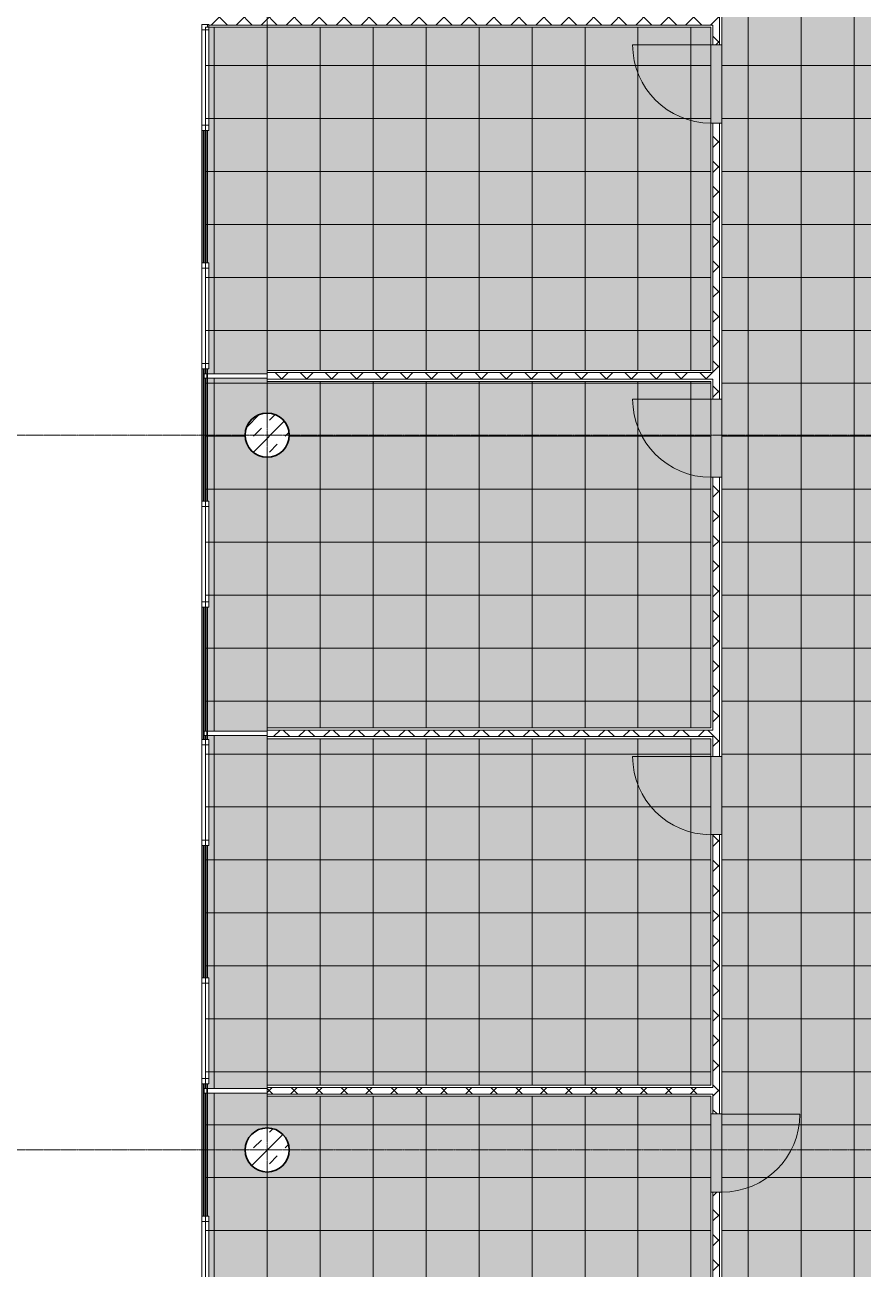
# Model space of a CAD drawing. Header units: millimetres. Extents: x -309577 to 26510, y -302335 to 26695.
# Drawn here: x -195384 to -185888, y -273553 to -259455 of the extents above; entities that cross this region are included whole.
import ezdxf

# ---------------------------------------------------------------- set-up
doc = ezdxf.new("R2010")
doc.units = ezdxf.units.MM
doc.linetypes.add('Rasterlinie', pattern=[22.225, 12.7, -3.175, 3.175, -3.175])
doc.linetypes.add('Über Schnittebene 1', pattern=[1, 0, -1])
for name, color, linetype, lineweight in [('A-CLNG-GRID', 1, 'Continuous', 9), ('A-CLNG-SUSP', 5, 'Continuous', 9), ('A-DOOR', 1, 'Continuous', 9), ('A-FLOR-OTLN', 6, 'Continuous', 9), ('A-FLOR-PATT', 8, 'Continuous', 9), ('A-GLAZ', 6, 'Continuous', 9), ('A-GLAZ-FRAM', 6, 'Continuous', 9), ('A-GLAZ-GLAS', 6, 'Continuous', 9), ('A-WALL', 2, 'Continuous', 9), ('A-WALL-PATT', 2, 'Continuous', 35), ('S-COLS', 6, 'Continuous', 9), ('S-GRID', 1, 'Continuous', 9)]:
    doc.layers.add(name, color=color, linetype=linetype, lineweight=lineweight)
pattern_1 = [(180, (0, 0), (-6e-14, -500), [])]
pattern_2 = [(45, (0, 0), (-141.42136, 141.42136), []), (135, (0, 0), (-141.42136, -141.42136), [])]

# ---------------------------------------------------------------- blocks, each defined once
blk = doc.blocks.new('STB Stütze - rund - STB d_50-291081-Ebene 2')
at = {"layer": 'S-COLS'}
for start, end in [(0, 180), (180, 0)]:
    blk.add_arc((0, 0), 250, start, end, dxfattribs=at)
blk = doc.blocks.new('Systemelement - Metallpanel-V19-Ebene 2')
at = {"layer": 'A-GLAZ'}
h = blk.add_hatch(dxfattribs=at)
h.set_pattern_fill('FP_1', color=256, style=0, pattern_type=2)
h.set_pattern_definition(pattern_1)
h.paths.add_polyline_path([(750, -15), (-645, -15), (-645, -25), (750, -25)], flags=0)
h.paths.add_polyline_path([(-695, -15), (-750, -15), (-750, -25), (-695, -25)], flags=0)
for p, q in [((-695, -25), (-750, -25)), ((750, -25), (-645, -25))]:
    blk.add_line(p, q, dxfattribs=at)
blk = doc.blocks.new('Systemelement - Metallpanel-V15-Ebene 2')
at = {"layer": 'A-GLAZ'}
h = blk.add_hatch(dxfattribs=at)
h.set_pattern_fill('FP_1', color=256, style=0, pattern_type=2)
h.set_pattern_definition(pattern_1)
h.paths.add_polyline_path([(750, -15), (-750, -15), (-750, -25), (750, -25)], flags=0)
blk.add_line((750, -25), (-750, -25), dxfattribs=at)
blk = doc.blocks.new('Systemelement - Metallpanel-V20-Ebene 2')
at = {"layer": 'A-GLAZ'}
h = blk.add_hatch(dxfattribs=at)
h.set_pattern_fill('FP_1', color=256, style=0, pattern_type=2)
h.set_pattern_definition(pattern_1)
h.paths.add_polyline_path([(750, -25), (750, -15), (705, -15), (705, -25)], flags=0)
h.paths.add_polyline_path([(655, -15), (-750, -15), (-750, -25), (655, -25)], flags=0)
for p, q in [((655, -25), (-750, -25)), ((750, -25), (705, -25))]:
    blk.add_line(p, q, dxfattribs=at)
blk = doc.blocks.new('Fensterelement 1-flg - Standard-V6-Ebene 2')
at = {"layer": 'A-GLAZ-FRAM'}
for p, q in [((-600, 40), (600, 40)), ((-600, -40), (-600, 40)), ((600, 40), (600, -25)), ((570, -40), (-600, -40))]:
    blk.add_line(p, q, dxfattribs=at)
at = {"layer": 'A-GLAZ-GLAS'}
blk.add_line((-540, 0), (540, 0), dxfattribs=at)
blk = doc.blocks.new('Systemelement - Verglasung-250449-Ebene 2')
at = {"layer": 'A-GLAZ'}
for p, q in [((-750, 15), (750, 15)), ((-750, 15), (-750, -15)), ((750, 15), (750, -15)), ((750, -15), (-750, -15))]:
    blk.add_line(p, q, dxfattribs=at)
blk = doc.blocks.new('Fensterelement 1-flg - Standard-250448-Ebene 2')
at = {"layer": 'A-GLAZ-FRAM'}
for p, q in [((-600, 40), (600, 40)), ((-600, -40), (-600, 40)), ((600, 40), (600, -40)), ((600, -40), (-600, -40))]:
    blk.add_line(p, q, dxfattribs=at)
at = {"layer": 'A-GLAZ-GLAS'}
blk.add_line((-540, 0), (540, 0), dxfattribs=at)
blk = doc.blocks.new('Systemelement - Verglasung-V21-Ebene 2')
at = {"layer": 'A-GLAZ'}
for p, q in [((-750, 15), (-695, 15)), ((-750, 15), (-750, -15)), ((-645, 15), (750, 15)), ((750, 15), (750, -15)), ((-695, -15), (-750, -15)), ((750, -15), (-645, -15))]:
    blk.add_line(p, q, dxfattribs=at)
blk = doc.blocks.new('Systemelement - Verglasung-V22-Ebene 2')
at = {"layer": 'A-GLAZ'}
for p, q in [((-750, 15), (655, 15)), ((-750, 15), (-750, -15)), ((705, 15), (750, 15)), ((750, 15), (750, -15)), ((655, -15), (-750, -15)), ((750, -15), (705, -15))]:
    blk.add_line(p, q, dxfattribs=at)
blk = doc.blocks.new('Systemelement - Holzverschalung-282561-Ebene 2')
at = {"layer": 'A-GLAZ'}
for p, q in [((-362.5, 25), (362.5, 25)), ((-362.5, 25), (-362.5, -25)), ((362.5, 25), (362.5, -25)), ((362.5, -25), (-362.5, -25))]:
    blk.add_line(p, q, dxfattribs=at)
blk = doc.blocks.new('Systemelement - Metallpanel-V25-Ebene 2')
at = {"layer": 'A-GLAZ'}
h = blk.add_hatch(dxfattribs=at)
h.set_pattern_fill('FP_3', color=256, style=0, pattern_type=2)
h.set_pattern_definition(pattern_1)
h.paths.add_polyline_path([(750, 25), (-750, 25), (-750, 15), (750, 15)], flags=0)
h.paths.add_polyline_path([(750, -15), (-750, -15), (-750, -25), (750, -25)], flags=0)
for p, q in [((-750, 25), (750, 25)), ((750, -25), (-750, -25))]:
    blk.add_line(p, q, dxfattribs=at)
blk = doc.blocks.new('Systemelement - Metallpanel-250444-Ebene 2')
at = {"layer": 'A-GLAZ'}
h = blk.add_hatch(dxfattribs=at)
h.set_pattern_fill('FP_3', color=256, style=0, pattern_type=2)
h.set_pattern_definition(pattern_1)
h.paths.add_polyline_path([(750, -15), (-750, -15), (-750, -25), (750, -25)], flags=0)
h.paths.add_polyline_path([(750, 15), (750, 25), (-750, 25), (-750, 15), (686, 15)], flags=0)
for p, q in [((-750, 25), (-695, 25)), ((-645, 25), (750, 25)), ((750, -25), (-750, -25))]:
    blk.add_line(p, q, dxfattribs=at)
blk = doc.blocks.new('Systemelement - Metallpanel-V24-Ebene 2')
at = {"layer": 'A-GLAZ'}
h = blk.add_hatch(dxfattribs=at)
h.set_pattern_fill('FP_3', color=256, style=0, pattern_type=2)
h.set_pattern_definition(pattern_1)
h.paths.add_polyline_path([(750, -15), (-750, -15), (-750, -25), (750, -25)], flags=0)
h.paths.add_polyline_path([(750, 15), (750, 25), (-750, 25), (-750, 15), (-597, 15)], flags=0)
for p, q in [((-750, 25), (655, 25)), ((705, 25), (750, 25)), ((750, -25), (-750, -25))]:
    blk.add_line(p, q, dxfattribs=at)
blk = doc.blocks.new('Fensterelement 1-flg - Standard-250454-Ebene 2')
at = {"layer": 'A-GLAZ-FRAM'}
for p, q in [((-540, 40), (-600, 40)), ((-600, 40), (-600, -40)), ((-540, -40), (-540, 40)), ((-540, 40), (540, 40)), ((600, 40), (540, 40)), ((540, 40), (540, -40)), ((600, -40), (600, 40)), ((-600, -40), (-540, -40)), ((540, -40), (-540, -40)), ((540, -40), (600, -40))]:
    blk.add_line(p, q, dxfattribs=at)
at = {"layer": 'A-GLAZ-GLAS'}
blk.add_line((-540, 0), (540, 0), dxfattribs=at)
blk = doc.blocks.new('Systemelement - Verglasung-V29-Ebene 2')
at = {"layer": 'A-GLAZ'}
for p, q in [((750, 15), (-750, 15)), ((-750, -15), (750, -15))]:
    blk.add_line(p, q, dxfattribs=at)
blk = doc.blocks.new('STB Stütze - rund - STB d_50-V84-Ebene 2')
at = {"layer": 'S-COLS'}
h = blk.add_hatch(dxfattribs=at)
h.set_pattern_fill('FP_98', color=256, style=0, pattern_type=2)
h.set_pattern_definition([(225, (-192638.7, -264102.99), (179.60512, -179.60512), []), (225, (-192818.3, -264102.99), (179.60512, -179.60512), [127, -127])])
h.paths.add_polyline_path([(0, 250), (-56, 244), (-108, 225), (-156, 195), (-195, 156), (-225, 108), (-244, 56), (-250, 0), (-244, -56), (-225, -108), (-195, -156), (-156, -195), (-108, -225), (-56, -244), (0, -250), (56, -244), (108, -225), (156, -195), (195, -156), (225, -108), (244, -56), (250, 0), (244, 56), (225, 108), (195, 156), (156, 195), (108, 225), (56, 244)], flags=0)
at = {"layer": 'S-COLS', "lineweight": 35}
for start, end in [(0, 180), (180, 0)]:
    blk.add_arc((0, 0), 250, start, end, dxfattribs=at)
blk = doc.blocks.new('STB Stütze - rund - STB d_50-V86-Ebene 2')
at = {"layer": 'S-COLS'}
h = blk.add_hatch(dxfattribs=at)
h.set_pattern_fill('FP_100', color=256, style=0, pattern_type=2)
h.set_pattern_definition([(225, (-192638.7, -272202.99), (179.60512, -179.60512), []), (225, (-192818.3, -272202.99), (179.60512, -179.60512), [127, -127])])
h.paths.add_polyline_path([(0, 250), (-56, 244), (-108, 225), (-156, 195), (-195, 156), (-225, 108), (-244, 56), (-250, 0), (-244, -56), (-225, -108), (-195, -156), (-156, -195), (-108, -225), (-56, -244), (0, -250), (56, -244), (108, -225), (156, -195), (195, -156), (225, -108), (244, -56), (250, 0), (244, 56), (225, 108), (195, 156), (156, 195), (108, 225), (56, 244)], flags=0)
at = {"layer": 'S-COLS', "lineweight": 35}
for start, end in [(0, 180), (180, 0)]:
    blk.add_arc((0, 0), 250, start, end, dxfattribs=at)
blk = doc.blocks.new('Drehflügel 1-flg - Stahlzarge1 - 88_5 x 2_26-266603-Ebene 2')
at = {"layer": 'A-DOOR'}
blk.add_line((442, 962), (442, 77), dxfattribs=at)
at = {"layer": 'A-DOOR', "linetype": 'Über Schnittebene 1'}
for p, q in [((-443, 77), (442, 77)), ((442, -48), (-443, -48))]:
    blk.add_line(p, q, dxfattribs=at)
at = {"layer": 'A-DOOR'}
blk.add_arc((442, 77), 885, 90, 180, dxfattribs=at)
blk = doc.blocks.new('Drehflügel 1-flg - Stahlzarge1 - 88_5 x 2_26-266604-Ebene 2')
at = {"layer": 'A-DOOR', "linetype": 'Über Schnittebene 1'}
for p, q in [((442, 48), (-443, 48)), ((-443, -77), (442, -77))]:
    blk.add_line(p, q, dxfattribs=at)
at = {"layer": 'A-DOOR'}
blk.add_line((442, -962), (442, -77), dxfattribs=at)
blk.add_arc((442, -77), 885, 180, 270, dxfattribs=at)
blk = doc.blocks.new('Systemelement - Holzverschalung-V87-Ebene 2')
at = {"layer": 'A-GLAZ'}
for p, q in [((337.5, 25), (-337.5, 25)), ((-337.5, 25), (-337.5, -25)), ((337.5, -25), (337.5, 25)), ((-337.5, -25), (337.5, -25))]:
    blk.add_line(p, q, dxfattribs=at)

msp = doc.modelspace()

# ---------------------------------------------------------------- hatches: boundary and pattern name
at = {"layer": 'A-CLNG-GRID', "lineweight": 18}
h = msp.add_hatch(dxfattribs=at)
h.set_pattern_fill('FP_56', color=256, style=0, pattern_type=2)
h.set_pattern_definition([(270, (-186588.7, 259683), (600, 4e-14), []), (0, (-186588.7, 259683), (0, 600), [])])
h.paths.add_polyline_path([(-189934, -278983), (-183244, -278983), (-183244, -277583), (-185689, -277583), (-185689, -240678), (-187489, -240678), (-187489, -277583), (-189934, -277583), (-189934, -278481)], flags=0)
h = msp.add_hatch(dxfattribs=at)
h.set_pattern_fill('FP_46', color=256, style=0, pattern_type=2)
h.set_pattern_definition([(180, (-189638.7, 260883), (-7e-14, -600), []), (270, (-189638.7, 260883), (600, 4e-14), [])])
h.paths.add_polyline_path([(-193339, -263408), (-192639, -263408), (-192639, -263370), (-187614, -263370), (-187614, -259483), (-193339, -259483), (-193339, -262894)], flags=0)
h = msp.add_hatch(dxfattribs=at)
h.set_pattern_fill('FP_47', color=256, style=0, pattern_type=2)
h.set_pattern_definition([(0, (-190238.7, 265683), (0, 600), []), (90, (-190238.7, 265683), (-600, 4e-14), [])])
h.paths.add_polyline_path([(-193334, -267458), (-192639, -267458), (-192639, -267420), (-187614, -267420), (-187614, -263495), (-192639, -263495), (-192639, -263458), (-193339, -263458), (-193339, -267458)], flags=0)
h.paths.add_polyline_path([(-192639, -264353), (-192694, -264347), (-192747, -264328), (-192795, -264298), (-192834, -264259), (-192864, -264211), (-192882, -264159), (-192889, -264103), (-192882, -264047), (-192864, -263995), (-192834, -263947), (-192795, -263908), (-192747, -263878), (-192694, -263859), (-192639, -263853), (-192583, -263859), (-192530, -263878), (-192483, -263908), (-192443, -263947), (-192413, -263995), (-192395, -264047), (-192389, -264103), (-192395, -264159), (-192413, -264211), (-192443, -264259), (-192483, -264298), (-192530, -264328), (-192583, -264347)], flags=0)
h = msp.add_hatch(dxfattribs=at)
h.set_pattern_fill('FP_48', color=256, style=0, pattern_type=2)
h.set_pattern_definition([(0, (-190238.7, 269283), (0, 600), []), (90, (-190238.7, 269283), (-600, 4e-14), [])])
h.paths.add_polyline_path([(-193059, -271508), (-192639, -271508), (-192639, -271470), (-187614, -271470), (-187614, -267545), (-192639, -267545), (-192639, -267508), (-193339, -267508), (-193339, -271508), (-193334, -271508)], flags=0)
h = msp.add_hatch(dxfattribs=at)
h.set_pattern_fill('FP_49', color=256, style=0, pattern_type=2)
h.set_pattern_definition([(180, (-190238.7, 273483), (-7e-14, -600), []), (270, (-190238.7, 273483), (600, 4e-14), [])])
h.paths.add_polyline_path([(-191044, -275520), (-187614, -275520), (-187614, -271595), (-192639, -271595), (-192639, -271558), (-193339, -271558), (-193339, -275520), (-192491, -275520)], flags=0)
h.paths.add_polyline_path([(-192639, -272453), (-192694, -272447), (-192747, -272428), (-192795, -272398), (-192834, -272359), (-192864, -272311), (-192882, -272259), (-192889, -272203), (-192882, -272147), (-192864, -272095), (-192834, -272047), (-192795, -272008), (-192747, -271978), (-192694, -271959), (-192639, -271953), (-192583, -271959), (-192530, -271978), (-192483, -272008), (-192443, -272047), (-192413, -272095), (-192395, -272147), (-192389, -272203), (-192395, -272259), (-192413, -272311), (-192443, -272359), (-192483, -272398), (-192530, -272428), (-192583, -272447)], flags=0)
at = {"layer": 'A-FLOR-PATT'}
h = msp.add_hatch(dxfattribs=at)
h.set_pattern_fill('FP_101', color=256, style=0, pattern_type=2)
h.set_pattern_definition([(90, (-186608.69, 258096.74), (-100, 6e-15), []), (180, (-186608.69, 258096.74), (-200, -200), [100, -700]), (180, (-186708.69, 258496.74), (-200, -200), [100, -700])])
h.paths.add_polyline_path([(-185256, -278983), (-183244, -278983), (-183244, -277583), (-185689, -277583), (-185689, -271330), (-185564, -271330), (-185564, -272084), (-185538, -272036), (-185501, -271991), (-185455, -271954), (-185403, -271926), (-185347, -271909), (-185289, -271903), (-185230, -271909), (-185174, -271926), (-185122, -271954), (-185077, -271991), (-185039, -272036), (-185012, -272088), (-184994, -272144), (-184989, -272203), (-184994, -272262), (-185012, -272318), (-185039, -272370), (-185077, -272415), (-185122, -272452), (-185174, -272480), (-185230, -272497), (-185289, -272503), (-185347, -272497), (-185403, -272480), (-185455, -272452), (-185501, -272415), (-185538, -272370), (-185564, -272322), (-185564, -275520), (-179864, -275520), (-179864, -274153), (-179879, -274153), (-179879, -272953), (-179864, -272953), (-179864, -271453), (-179879, -271453), (-179879, -270253), (-179864, -270253), (-179864, -270208), (-180539, -270208), (-180539, -270245), (-185564, -270245), (-185564, -270445), (-185689, -270445), (-185689, -265930), (-185564, -265930), (-185564, -270120), (-180539, -270120), (-180539, -270158), (-179864, -270158), (-179864, -268753), (-179879, -268753), (-179879, -267553), (-179864, -267553), (-179864, -266053), (-179879, -266053), (-179879, -264853), (-179864, -264853), (-179864, -264808), (-180539, -264808), (-180539, -264845), (-185564, -264845), (-185564, -265045), (-185689, -265045), (-185689, -260568), (-185564, -260568), (-185564, -263984), (-185538, -263936), (-185501, -263891), (-185455, -263854), (-185403, -263826), (-185347, -263809), (-185289, -263803), (-185230, -263809), (-185174, -263826), (-185122, -263854), (-185077, -263891), (-185039, -263936), (-185012, -263988), (-184994, -264044), (-184989, -264103), (-184994, -264162), (-185012, -264218), (-185039, -264270), (-185077, -264315), (-185122, -264352), (-185174, -264380), (-185230, -264397), (-185289, -264403), (-185347, -264397), (-185403, -264380), (-185455, -264352), (-185504, -264311), (-185538, -264270), (-185564, -264222), (-185564, -264720), (-180539, -264720), (-180539, -264758), (-179864, -264758), (-179864, -263353), (-179879, -263353), (-179879, -262153), (-179864, -262153), (-179864, -260653), (-179879, -260653), (-179879, -259483), (-185564, -259483), (-185564, -259683), (-185689, -259683), (-185689, -255130), (-185564, -255130), (-185564, -255884), (-185538, -255836), (-185501, -255791), (-185455, -255754), (-185403, -255726), (-185347, -255709), (-185289, -255703), (-185230, -255709), (-185174, -255726), (-185122, -255754), (-185077, -255791), (-185039, -255836), (-185012, -255888), (-184994, -255944), (-184989, -256003), (-184994, -256062), (-185012, -256118), (-185039, -256170), (-185077, -256215), (-185122, -256252), (-185174, -256280), (-185230, -256297), (-185289, -256303), (-185347, -256297), (-185403, -256280), (-185455, -256252), (-185501, -256215), (-185538, -256170), (-185564, -256122), (-185564, -259283), (-179864, -259283), (-179864, -257953), (-179879, -257953), (-179879, -256753), (-179864, -256753), (-179864, -255253), (-179879, -255253), (-179879, -254053), (-179864, -254053), (-179864, -254008), (-180539, -254008), (-180539, -254045), (-185564, -254045), (-185564, -254245), (-185689, -254245), (-185689, -249730), (-185564, -249730), (-185564, -253920), (-180539, -253920), (-180539, -253958), (-179864, -253958), (-179864, -252553), (-179879, -252553), (-179879, -251353), (-179864, -251353), (-179864, -249853), (-179879, -249853), (-179879, -248653), (-179864, -248653), (-179864, -248608), (-180539, -248608), (-180539, -248645), (-185564, -248645), (-185564, -248845), (-185689, -248845), (-185689, -245680), (-185564, -245680), (-185564, -247784), (-185538, -247736), (-185501, -247691), (-185455, -247654), (-185403, -247626), (-185347, -247609), (-185289, -247603), (-185230, -247609), (-185174, -247626), (-185122, -247654), (-185077, -247691), (-185039, -247736), (-185012, -247788), (-184994, -247844), (-184989, -247903), (-184994, -247962), (-185012, -248018), (-185039, -248070), (-185077, -248115), (-185122, -248152), (-185174, -248180), (-185230, -248197), (-185289, -248203), (-185347, -248197), (-185403, -248180), (-185455, -248152), (-185501, -248115), (-185538, -248070), (-185564, -248022), (-185564, -248520), (-180539, -248520), (-180539, -248558), (-179864, -248558), (-179864, -247153), (-179879, -247153), (-179879, -245953), (-179864, -245953), (-179864, -244558), (-180539, -244558), (-180539, -244595), (-185564, -244595), (-185564, -244795), (-185689, -244795), (-185689, -244270), (-185564, -244270), (-185564, -244470), (-180539, -244470), (-180539, -244508), (-179864, -244508), (-179864, -244453), (-179879, -244453), (-179879, -243253), (-179864, -243253), (-179864, -241753), (-179879, -241753), (-179879, -240673), (-185489, -240673), (-185489, -241483), (-185564, -241483), (-185564, -243385), (-185689, -243385), (-185689, -240678), (-185889, -240678), (-185889, -240673), (-187289, -240673), (-187289, -240678), (-187489, -240678), (-187489, -243385), (-187614, -243385), (-187614, -241483), (-187689, -241483), (-187689, -240673), (-193299, -240673), (-193299, -241753), (-193314, -241753), (-193314, -243253), (-193299, -243253), (-193299, -244453), (-193314, -244453), (-193314, -244508), (-192639, -244508), (-192639, -244470), (-187614, -244470), (-187614, -244270), (-187489, -244270), (-187489, -244795), (-187614, -244795), (-187614, -244595), (-192639, -244595), (-192639, -244558), (-193314, -244558), (-193314, -245953), (-193299, -245953), (-193299, -247153), (-193314, -247153), (-193314, -248558), (-192639, -248558), (-192639, -248520), (-187614, -248520), (-187614, -245680), (-187489, -245680), (-187489, -248845), (-187614, -248845), (-187614, -248645), (-192639, -248645), (-192639, -248608), (-193314, -248608), (-193314, -248653), (-193299, -248653), (-193299, -249853), (-193314, -249853), (-193314, -251353), (-193299, -251353), (-193299, -252553), (-193314, -252553), (-193314, -253958), (-192639, -253958), (-192639, -253920), (-187614, -253920), (-187614, -249730), (-187489, -249730), (-187489, -254245), (-187614, -254245), (-187614, -254045), (-192639, -254045), (-192639, -254008), (-193314, -254008), (-193314, -254053), (-193299, -254053), (-193299, -255253), (-193314, -255253), (-193314, -256753), (-193299, -256753), (-193299, -257953), (-193314, -257953), (-193314, -259283), (-187614, -259283), (-187614, -255130), (-187489, -255130), (-187489, -259683), (-187614, -259683), (-187614, -259483), (-193299, -259483), (-193299, -260653), (-193314, -260653), (-193314, -262153), (-193299, -262153), (-193299, -263353), (-193314, -263353), (-193314, -263408), (-192639, -263408), (-192639, -263370), (-187614, -263370), (-187614, -260568), (-187489, -260568), (-187489, -263695), (-187614, -263695), (-187614, -263495), (-192639, -263495), (-192639, -263458), (-193314, -263458), (-193314, -264853), (-193299, -264853), (-193299, -266053), (-193314, -266053), (-193314, -267458), (-192639, -267458), (-192639, -267420), (-187614, -267420), (-187614, -264580), (-187489, -264580), (-187489, -267745), (-187614, -267745), (-187614, -267545), (-192639, -267545), (-192639, -267508), (-193314, -267508), (-193314, -267553), (-193299, -267553), (-193299, -268753), (-193314, -268753), (-193314, -270253), (-193299, -270253), (-193299, -271453), (-193314, -271453), (-193314, -271508), (-192639, -271508), (-192639, -271470), (-187614, -271470), (-187614, -268630), (-187489, -268630), (-187489, -271795), (-187614, -271795), (-187614, -271595), (-192639, -271595), (-192639, -271558), (-193314, -271558), (-193314, -272953), (-193299, -272953), (-193299, -274153), (-193314, -274153), (-193314, -275520), (-187614, -275520), (-187614, -272680), (-187489, -272680), (-187489, -277583), (-189934, -277583), (-189934, -278983), (-185714, -278983)], flags=0)
h.paths.add_polyline_path([(-180539, -272453), (-180594, -272447), (-180647, -272428), (-180695, -272398), (-180734, -272359), (-180764, -272311), (-180782, -272259), (-180789, -272203), (-180782, -272147), (-180764, -272095), (-180734, -272047), (-180695, -272008), (-180647, -271978), (-180594, -271959), (-180539, -271953), (-180483, -271959), (-180430, -271978), (-180383, -272008), (-180343, -272047), (-180313, -272095), (-180295, -272147), (-180289, -272203), (-180295, -272259), (-180313, -272311), (-180343, -272359), (-180383, -272398), (-180430, -272428), (-180483, -272447)], flags=0)
h.paths.add_polyline_path([(-192639, -272453), (-192694, -272447), (-192747, -272428), (-192795, -272398), (-192834, -272359), (-192864, -272311), (-192882, -272259), (-192889, -272203), (-192882, -272147), (-192864, -272095), (-192834, -272047), (-192795, -272008), (-192747, -271978), (-192694, -271959), (-192639, -271953), (-192583, -271959), (-192530, -271978), (-192483, -272008), (-192443, -272047), (-192413, -272095), (-192395, -272147), (-192389, -272203), (-192395, -272259), (-192413, -272311), (-192443, -272359), (-192483, -272398), (-192530, -272428), (-192583, -272447)], flags=0)
h.paths.add_polyline_path([(-192639, -264353), (-192694, -264347), (-192747, -264328), (-192795, -264298), (-192834, -264259), (-192864, -264211), (-192882, -264159), (-192889, -264103), (-192882, -264047), (-192864, -263995), (-192834, -263947), (-192795, -263908), (-192747, -263878), (-192694, -263859), (-192639, -263853), (-192583, -263859), (-192530, -263878), (-192483, -263908), (-192443, -263947), (-192413, -263995), (-192395, -264047), (-192389, -264103), (-192395, -264159), (-192413, -264211), (-192443, -264259), (-192483, -264298), (-192530, -264328), (-192583, -264347)], flags=0)
h.paths.add_polyline_path([(-180539, -264353), (-180594, -264347), (-180647, -264328), (-180695, -264298), (-180734, -264259), (-180764, -264211), (-180782, -264159), (-180789, -264103), (-180782, -264047), (-180764, -263995), (-180734, -263947), (-180695, -263908), (-180647, -263878), (-180594, -263859), (-180539, -263853), (-180483, -263859), (-180430, -263878), (-180383, -263908), (-180343, -263947), (-180313, -263995), (-180295, -264047), (-180289, -264103), (-180295, -264159), (-180313, -264211), (-180343, -264259), (-180383, -264298), (-180430, -264328), (-180483, -264347)], flags=0)
h.paths.add_polyline_path([(-180539, -256253), (-180594, -256247), (-180647, -256228), (-180695, -256198), (-180734, -256159), (-180764, -256111), (-180782, -256059), (-180789, -256003), (-180782, -255947), (-180764, -255895), (-180734, -255847), (-180695, -255808), (-180647, -255778), (-180594, -255759), (-180539, -255753), (-180483, -255759), (-180430, -255778), (-180382, -255809), (-180343, -255847), (-180313, -255895), (-180295, -255947), (-180289, -256003), (-180295, -256059), (-180313, -256111), (-180343, -256159), (-180383, -256198), (-180430, -256228), (-180483, -256247)], flags=0)
h.paths.add_polyline_path([(-192639, -256253), (-192694, -256247), (-192747, -256228), (-192795, -256198), (-192834, -256159), (-192864, -256111), (-192882, -256059), (-192889, -256003), (-192882, -255947), (-192864, -255895), (-192834, -255847), (-192795, -255808), (-192747, -255778), (-192694, -255759), (-192639, -255753), (-192583, -255759), (-192530, -255778), (-192483, -255808), (-192443, -255847), (-192413, -255895), (-192395, -255947), (-192389, -256003), (-192395, -256059), (-192413, -256111), (-192443, -256159), (-192483, -256198), (-192530, -256228), (-192583, -256247)], flags=0)
h.paths.add_polyline_path([(-192639, -248153), (-192694, -248147), (-192747, -248128), (-192795, -248098), (-192834, -248059), (-192864, -248011), (-192882, -247959), (-192889, -247903), (-192882, -247847), (-192864, -247795), (-192834, -247747), (-192795, -247708), (-192747, -247678), (-192694, -247659), (-192639, -247653), (-192583, -247659), (-192530, -247678), (-192483, -247708), (-192443, -247747), (-192413, -247795), (-192395, -247847), (-192389, -247903), (-192395, -247959), (-192413, -248011), (-192443, -248059), (-192483, -248098), (-192530, -248128), (-192583, -248147)], flags=0)
h.paths.add_polyline_path([(-180539, -248153), (-180594, -248147), (-180647, -248128), (-180695, -248098), (-180734, -248059), (-180764, -248011), (-180782, -247959), (-180789, -247903), (-180782, -247847), (-180764, -247795), (-180734, -247747), (-180695, -247708), (-180647, -247678), (-180594, -247659), (-180539, -247653), (-180483, -247659), (-180430, -247678), (-180383, -247708), (-180343, -247747), (-180313, -247795), (-180295, -247847), (-180289, -247903), (-180295, -247959), (-180313, -248011), (-180343, -248059), (-180383, -248098), (-180430, -248128), (-180483, -248147)], flags=0)
at = {"layer": 'A-WALL-PATT', "lineweight": 9}
h = msp.add_hatch(dxfattribs=at)
h.set_pattern_fill('FP_59', color=256, style=0, pattern_type=2)
h.set_pattern_definition(pattern_2)
h.paths.add_polyline_path([(-187589, -275520), (-187514, -275520), (-187514, -272680), (-187589, -272680), (-187589, -274230)], flags=0)
h.paths.add_polyline_path([(-187514, -271795), (-187514, -268630), (-187589, -268630), (-187589, -271795)], flags=0)
h.paths.add_polyline_path([(-187589, -267745), (-187514, -267745), (-187514, -264580), (-187589, -264580), (-187589, -267520)], flags=0)
h.paths.add_polyline_path([(-187589, -263695), (-187514, -263695), (-187514, -260568), (-187589, -260568), (-187589, -263470)], flags=0)
h.paths.add_polyline_path([(-187589, -259683), (-187514, -259683), (-187514, -255130), (-187589, -255130), (-187589, -259458)], flags=0)
h.paths.add_polyline_path([(-187589, -254245), (-187514, -254245), (-187514, -249730), (-187589, -249730), (-187589, -254020)], flags=0)
h.paths.add_polyline_path([(-187514, -248845), (-187514, -245680), (-187589, -245680), (-187589, -248845)], flags=0)
h.paths.add_polyline_path([(-187514, -244795), (-187514, -244270), (-187589, -244270), (-187589, -244795)], flags=0)
h.paths.add_polyline_path([(-187589, -243385), (-187514, -243385), (-187514, -241483), (-187589, -241483), (-187589, -243055)], flags=0)
h = msp.add_hatch(dxfattribs=at)
h.set_pattern_fill('FP_59', color=256, style=0, pattern_type=2)
h.set_pattern_definition(pattern_2)
h.paths.add_polyline_path([(-187589, -259458), (-187589, -259308), (-193314, -259308), (-193314, -259453), (-193299, -259453), (-193299, -259458), (-187614, -259458)], flags=0)
h = msp.add_hatch(dxfattribs=at)
h.set_pattern_fill('FP_59', color=256, style=0, pattern_type=2)
h.set_pattern_definition(pattern_2)
h.paths.add_polyline_path([(-187614, -263470), (-187589, -263470), (-187589, -263395), (-192639, -263395), (-192639, -263470), (-188150, -263470)], flags=0)
h = msp.add_hatch(dxfattribs=at)
h.set_pattern_fill('FP_59', color=256, style=0, pattern_type=2)
h.set_pattern_definition(pattern_2)
h.paths.add_polyline_path([(-187614, -267520), (-187589, -267520), (-187589, -267445), (-192639, -267445), (-192639, -267520), (-188150, -267520)], flags=0)
h = msp.add_hatch(dxfattribs=at)
h.set_pattern_fill('FP_59', color=256, style=0, pattern_type=2)
h.set_pattern_definition(pattern_2)
h.paths.add_polyline_path([(-187614, -271570), (-187589, -271570), (-187589, -271495), (-192639, -271495), (-192639, -271570), (-188150, -271570)], flags=0)

# ---------------------------------------------------------------- linework, layer by layer
at = {"layer": 'A-CLNG-SUSP'}
for p, q in [((-193314, -259483), (-193339, -259483)), ((-193339, -259483), (-193339, -263408)), ((-193339, -263458), (-193339, -267458)), ((-193339, -267508), (-193339, -271508)), ((-193339, -271558), (-193339, -275520))]:
    msp.add_line(p, q, dxfattribs=at)
at = {"layer": 'A-FLOR-OTLN'}
for p, q in [((-193379, -262153), (-193379, -260653)), ((-193379, -264853), (-193379, -263353)), ((-193379, -267553), (-193379, -266053)), ((-193379, -270253), (-193379, -268753)), ((-193379, -272953), (-193379, -271453))]:
    msp.add_line(p, q, dxfattribs=at)
at = {"layer": 'A-WALL'}
for p, q in [((-187489, -243385), (-187489, -272680)), ((-187514, -259683), (-187514, -255130)), ((-193314, -259453), (-193314, -259483)), ((-193299, -259483), (-193314, -259483)), ((-187589, -259458), (-193299, -259458)), ((-187589, -259683), (-187589, -259458)), ((-187614, -260568), (-187614, -259683)), ((-187589, -263395), (-187589, -260568)), ((-187514, -263695), (-187514, -260568)), ((-192639, -263370), (-187614, -263370)), ((-192639, -263370), (-192639, -263495)), ((-187589, -263395), (-192639, -263395)), ((-187589, -263470), (-192639, -263470)), ((-187589, -263695), (-187589, -263470)), ((-187614, -263495), (-192639, -263495)), ((-187614, -264580), (-187614, -263695)), ((-187589, -267445), (-187589, -264580)), ((-187514, -267745), (-187514, -264580)), ((-192639, -267420), (-187614, -267420)), ((-192639, -267420), (-192639, -267545)), ((-187589, -267445), (-192639, -267445)), ((-187589, -267520), (-192639, -267520)), ((-187614, -267545), (-192639, -267545)), ((-187589, -267745), (-187589, -267520)), ((-187614, -268630), (-187614, -267745)), ((-187589, -271495), (-187589, -268630)), ((-187514, -271795), (-187514, -268630)), ((-192639, -271470), (-187614, -271470)), ((-192639, -271470), (-192639, -271595)), ((-187589, -271495), (-192639, -271495)), ((-187589, -271570), (-192639, -271570)), ((-187614, -271595), (-192639, -271595)), ((-187589, -271795), (-187589, -271570)), ((-187614, -272680), (-187614, -271795)), ((-187589, -275520), (-187589, -272680)), ((-187514, -275520), (-187514, -272680))]:
    msp.add_line(p, q, dxfattribs=at)
at = {"layer": 'A-WALL', "color": 7}
for p, q in [((-193299, -259483), (-187614, -259483)), ((-187614, -259483), (-187614, -259683)), ((-187614, -259683), (-187489, -259683)), ((-187614, -260568), (-187614, -263370)), ((-187489, -260568), (-187614, -260568)), ((-187614, -263495), (-187614, -263695)), ((-187614, -263695), (-187489, -263695)), ((-187614, -264580), (-187614, -267420)), ((-187489, -264580), (-187614, -264580)), ((-187614, -267545), (-187614, -267745)), ((-187614, -267745), (-187489, -267745)), ((-187614, -268630), (-187614, -271470)), ((-187489, -268630), (-187614, -268630)), ((-187614, -271595), (-187614, -271795)), ((-187614, -271795), (-187489, -271795)), ((-187614, -272680), (-187614, -275520)), ((-187489, -272680), (-187614, -272680)), ((-187489, -275520), (-187489, -272680))]:
    msp.add_line(p, q, dxfattribs=at)
at = {"layer": 'S-GRID', "linetype": 'Rasterlinie'}
for p, q in [((-192639, -277785), (-192639, -235883)), ((-175468, -264103), (-297439, -264103)), ((-175468, -272203), (-297439, -272203))]:
    msp.add_line(p, q, dxfattribs=at)

# ---------------------------------------------------------------- block references
at = {"layer": 'A-DOOR', "rotation": 90}
for name, p in [('Drehflügel 1-flg - Stahlzarge1 - 88_5 x 2_26-266603-Ebene 2', (-187537, -260125)), ('Drehflügel 1-flg - Stahlzarge1 - 88_5 x 2_26-266603-Ebene 2', (-187537, -264138)), ('Drehflügel 1-flg - Stahlzarge1 - 88_5 x 2_26-266603-Ebene 2', (-187537, -268188)), ('Drehflügel 1-flg - Stahlzarge1 - 88_5 x 2_26-266604-Ebene 2', (-187566, -272238))]:
    msp.add_blockref(name, p, dxfattribs=at)
at = {"layer": 'A-GLAZ'}
for name, p, rotation in [('Fensterelement 1-flg - Standard-V6-Ebene 2', (-193339, -260053), 89.9999999999999), ('Fensterelement 1-flg - Standard-250454-Ebene 2', (-193339, -260053), 269.9999999999999), ('Systemelement - Metallpanel-V15-Ebene 2', (-193339, -261403), 269.9999999999999), ('Systemelement - Metallpanel-V25-Ebene 2', (-193339, -261403), 269.9999999999999), ('Systemelement - Verglasung-250449-Ebene 2', (-193339, -261403), 269.9999999999999), ('Systemelement - Verglasung-V29-Ebene 2', (-193339, -261403), 269.9999999999999), ('Fensterelement 1-flg - Standard-250448-Ebene 2', (-193339, -262753), 89.9999999999999), ('Fensterelement 1-flg - Standard-250454-Ebene 2', (-193339, -262753), 269.9999999999999), ('Systemelement - Metallpanel-V19-Ebene 2', (-193339, -264103), 269.9999999999999), ('Systemelement - Metallpanel-250444-Ebene 2', (-193339, -264103), 269.9999999999999), ('Systemelement - Holzverschalung-282561-Ebene 2', (-193001, -263433), 180), ('Systemelement - Verglasung-V21-Ebene 2', (-193339, -264103), 269.9999999999999), ('Systemelement - Verglasung-V29-Ebene 2', (-193339, -264103), 269.9999999999999), ('Systemelement - Holzverschalung-V87-Ebene 2', (-192976, -263433), 180), ('Fensterelement 1-flg - Standard-250448-Ebene 2', (-193339, -265453), 89.9999999999999), ('Fensterelement 1-flg - Standard-250454-Ebene 2', (-193339, -265453), 269.9999999999999), ('Systemelement - Metallpanel-V20-Ebene 2', (-193339, -266803), 269.9999999999999), ('Systemelement - Metallpanel-V24-Ebene 2', (-193339, -266803), 269.9999999999999), ('Systemelement - Verglasung-V22-Ebene 2', (-193339, -266803), 269.9999999999999), ('Systemelement - Verglasung-V29-Ebene 2', (-193339, -266803), 269.9999999999999), ('Fensterelement 1-flg - Standard-250448-Ebene 2', (-193339, -268153), 89.9999999999999), ('Fensterelement 1-flg - Standard-250454-Ebene 2', (-193339, -268153), 269.9999999999999), ('Systemelement - Holzverschalung-282561-Ebene 2', (-193001, -267483), 180), ('Systemelement - Holzverschalung-V87-Ebene 2', (-192976, -267483), 180), ('Systemelement - Metallpanel-V15-Ebene 2', (-193339, -269503), 269.9999999999999), ('Systemelement - Metallpanel-V25-Ebene 2', (-193339, -269503), 269.9999999999999), ('Systemelement - Verglasung-250449-Ebene 2', (-193339, -269503), 269.9999999999999), ('Systemelement - Verglasung-V29-Ebene 2', (-193339, -269503), 269.9999999999999), ('Fensterelement 1-flg - Standard-250448-Ebene 2', (-193339, -270853), 89.9999999999999), ('Fensterelement 1-flg - Standard-250454-Ebene 2', (-193339, -270853), 269.9999999999999), ('Systemelement - Metallpanel-V19-Ebene 2', (-193339, -272203), 269.9999999999999), ('Systemelement - Metallpanel-250444-Ebene 2', (-193339, -272203), 269.9999999999999), ('Systemelement - Holzverschalung-282561-Ebene 2', (-193001, -271533), 180), ('Systemelement - Verglasung-V21-Ebene 2', (-193339, -272203), 269.9999999999999), ('Systemelement - Verglasung-V29-Ebene 2', (-193339, -272203), 269.9999999999999), ('Systemelement - Holzverschalung-V87-Ebene 2', (-192976, -271533), 180), ('Fensterelement 1-flg - Standard-250448-Ebene 2', (-193339, -273553), 89.9999999999999), ('Fensterelement 1-flg - Standard-250454-Ebene 2', (-193339, -273553), 269.9999999999999)]:
    msp.add_blockref(name, p, dxfattribs=dict(at, rotation=rotation))
at = {"layer": 'S-COLS', "rotation": 180}
for name, p in [('STB Stütze - rund - STB d_50-291081-Ebene 2', (-192639, -264103)), ('STB Stütze - rund - STB d_50-V84-Ebene 2', (-192639, -264103)), ('STB Stütze - rund - STB d_50-291081-Ebene 2', (-192639, -272203)), ('STB Stütze - rund - STB d_50-V86-Ebene 2', (-192639, -272203))]:
    msp.add_blockref(name, p, dxfattribs=at)

doc.saveas('drawing.dxf')
